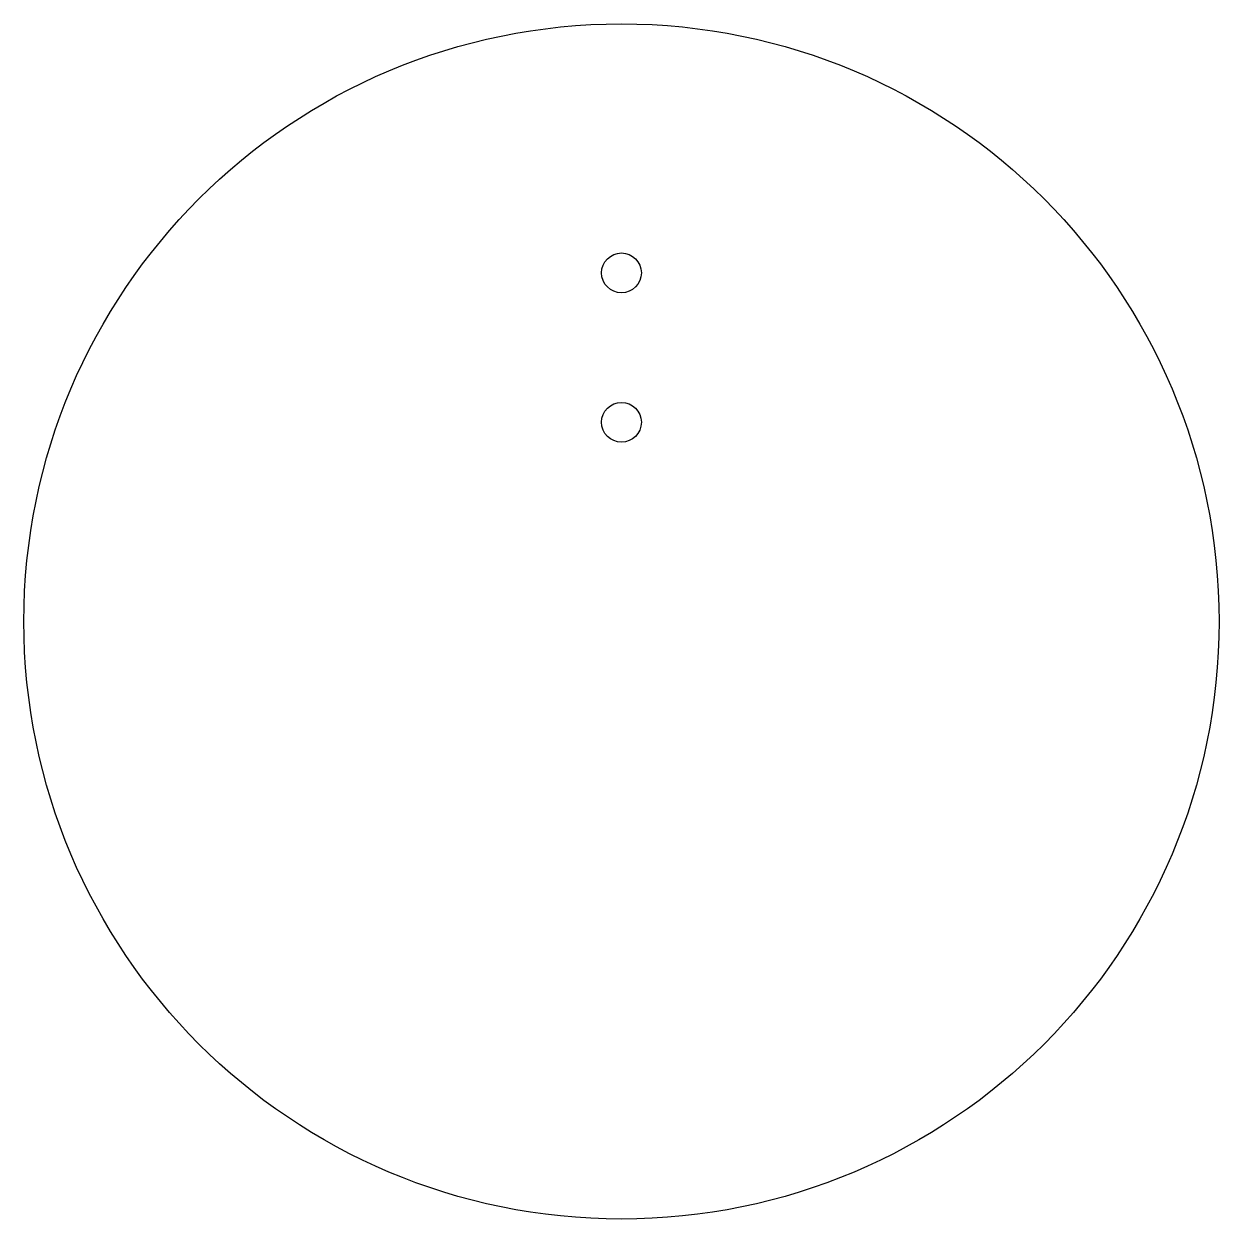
# Model space of a CAD drawing. Header units: millimetres. Extents: x -31 to 89, y -49 to 71.
import ezdxf

# ---------------------------------------------------------------- set-up
doc = ezdxf.new("R2010")
doc.units = ezdxf.units.MM
doc.header["$MEASUREMENT"] = 0

msp = doc.modelspace()

# ---------------------------------------------------------------- linework, layer by layer
for centre, radius in [((28.75, 11.49), 60), ((28.75, 46.49), 2), ((28.75, 31.49), 2)]:
    msp.add_circle(centre, radius)

doc.saveas('drawing.dxf')
